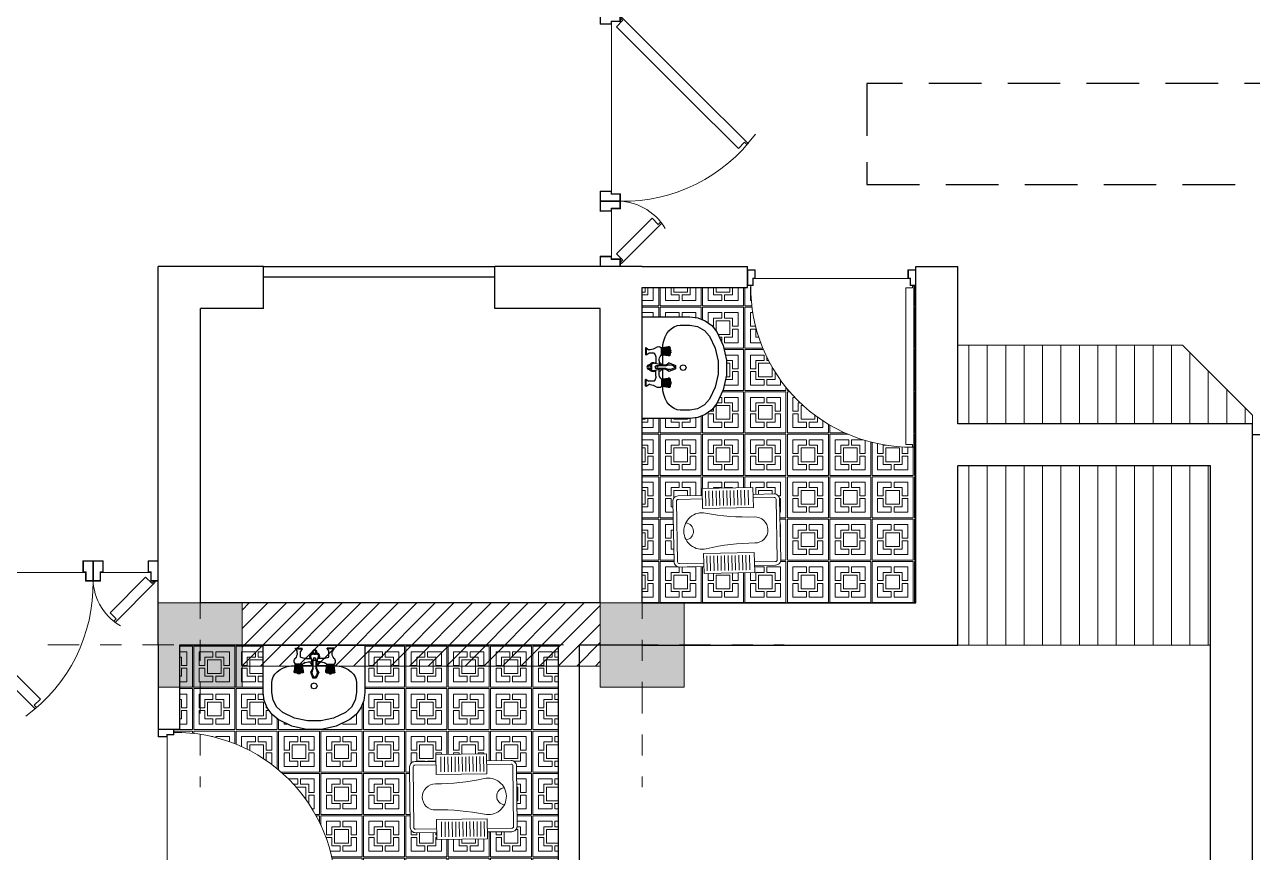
# Model space of a CAD drawing. Header units: inches. Extents: x 70 to 1974, y -315 to 363.
# Drawn here: x 144.59 to 150.43, y -41.48 to -37.55 of the extents above; entities that cross this region are included whole.
import ezdxf

# ---------------------------------------------------------------- set-up
doc = ezdxf.new("R2010")
doc.units = ezdxf.units.IN
doc.header["$MEASUREMENT"] = 0
doc.linetypes.add('DASHDOT', pattern=[1, 0.5, -0.25, 0, -0.25])
doc.linetypes.add('HIDDEN', pattern=[0.375, 0.25, -0.125])
for name, color, linetype, lineweight in [('1', 19, 'Continuous', 5), ('FURN', 155, 'Continuous', 13), ('hidden line', 252, 'Continuous', 5), ('LAYER1', 8, 'Continuous', 9)]:
    doc.layers.add(name, color=color, linetype=linetype, lineweight=lineweight)
doc.layers.add('AX', color=7, linetype='Continuous', lineweight=18, true_color=0xb7ad8f)
doc.layers.add('fer', color=8, linetype='Continuous')
doc.layers.add('HID', color=5, linetype='HIDDEN')
pattern_1 = [(0, (-80.08046, -47.14448), (1e-16, 0.2015), [0.195, -0.0065]), (90, (-80.08046, -47.14448), (-0.2015, 2e-16), [0.195, -0.0065]), (0, (-80.08046, -46.94948), (1e-16, 0.2015), [0.195, -0.0065]), (90, (-79.88546, -47.14448), (-0.2015, 2e-16), [0.195, -0.0065]), (0, (-80.05446, -47.11848), (1e-16, 0.2015), [0.065, -0.013, 0.065, -0.0585]), (90, (-80.05446, -47.11848), (-0.2015, 2e-16), [0.065, -0.013, 0.065, -0.0585]), (0, (-80.05446, -46.97548), (1e-16, 0.2015), [0.065, -0.013, 0.065, -0.0585]), (90, (-79.91146, -47.11848), (-0.2015, 2e-16), [0.065, -0.013, 0.065, -0.0585]), (0, (-80.01546, -47.07948), (1e-16, 0.2015), [0.065, -0.1365]), (90, (-80.01546, -47.07948), (-0.2015, 2e-16), [0.065, -0.1365]), (0, (-80.01546, -47.01448), (1e-16, 0.2015), [0.065, -0.1365]), (90, (-79.95046, -47.07948), (-0.2015, 2e-16), [0.065, -0.1365]), (90, (-79.98946, -47.11848), (-0.2015, 2e-16), [0.026, -0.091, 0.026, -0.0585]), (90, (-79.97646, -47.11848), (-0.2015, 2e-16), [0.026, -0.091, 0.026, -0.0585]), (0, (-80.05446, -47.05348), (1e-16, 0.2015), [0.026, -0.091, 0.026, -0.0585]), (0, (-80.05446, -47.04048), (1e-16, 0.2015), [0.026, -0.091, 0.026, -0.0585]), (0, (-80.02846, -47.09248), (1e-16, 0.2015), [0.039, -0.013, 0.039, -0.1105]), (0, (-80.02846, -47.00148), (1e-16, 0.2015), [0.039, -0.013, 0.039, -0.1105]), (90, (-80.02846, -47.09248), (-0.2015, 2e-16), [0.039, -0.013, 0.039, -0.1105]), (90, (-79.93746, -47.09248), (-0.2015, 2e-16), [0.039, -0.013, 0.039, -0.1105])]
pattern_2 = [(90, (-80.080465, -47.14448), (-0.0875, 0), [])]

# ---------------------------------------------------------------- blocks, each defined once
blk = doc.blocks.new('DBLDR120K')
for p, q in [((-1.1519, -0.0545), (-0.9381, -0.0545)), ((-0.0481, -0.0545), (-0.8419, -0.0545)), ((-1.1397, -0.0777), (-0.9708, -0.2466))]:
    blk.add_line(p, q)
at = {"linetype": 'Continuous'}
for p, q in [((-1.18, -0.096), (-1.1857, -0.1017)), ((-1.1857, -0.1017), (-0.9948, -0.2926)), ((-1.169, -0.107), (-1.18, -0.096)), ((-1.1397, -0.0777), (-1.1686, -0.1067)), ((-0.4028, -0.4202), (-0.0603, -0.0777)), ((-0.0143, -0.1017), (-0.3678, -0.4552)), ((-0.0603, -0.0777), (-0.0314, -0.1067)), ((-0.031, -0.107), (-0.02, -0.096)), ((-0.02, -0.096), (-0.0143, -0.1017)), ((-1.0001, -0.2759), (-0.9708, -0.2466)), ((-0.9891, -0.287), (-1.0001, -0.2759)), ((-0.9948, -0.2926), (-0.9891, -0.287)), ((-0.6393, -0.6567), (-0.4028, -0.4202)), ((-0.3678, -0.4552), (-0.6153, -0.7027)), ((-0.61, -0.686), (-0.6393, -0.6567)), ((-0.621, -0.697), (-0.61, -0.686)), ((-0.6153, -0.7027), (-0.621, -0.697))]:
    blk.add_line(p, q, dxfattribs=at)
for points in [[(-1.1519, -0.0545), (-1.1519, 0), (-1.2, 0), (-1.2, -0.096), (-1.1644, -0.096), (-1.1644, -0.0545)], [(-0.9381, -0.0545), (-0.9381, 0), (-0.89, 0), (-0.89, -0.096), (-0.9256, -0.096), (-0.9256, -0.0545)], [(-0.8419, -0.0545), (-0.8419, 0), (-0.89, 0), (-0.89, -0.096), (-0.8544, -0.096), (-0.8544, -0.0545)], [(-0.0481, -0.0545), (-0.0481, 0), (0, 0), (0, -0.096), (-0.0356, -0.096), (-0.0356, -0.0545)], [(-1.1539, -0.0525), (-1.1539, -0.002), (-1.198, -0.002), (-1.198, -0.094), (-1.1664, -0.094), (-1.1664, -0.0525)], [(-0.9361, -0.0525), (-0.9361, -0.002), (-0.892, -0.002), (-0.892, -0.094), (-0.9236, -0.094), (-0.9236, -0.0525)], [(-0.8439, -0.0525), (-0.8439, -0.002), (-0.888, -0.002), (-0.888, -0.094), (-0.8564, -0.094), (-0.8564, -0.0525)], [(-0.0461, -0.0525), (-0.0461, -0.002), (-0.002, -0.002), (-0.002, -0.094), (-0.0336, -0.094), (-0.0336, -0.0525)]]:
    blk.add_lwpolyline(points, close=True, dxfattribs=at)
for centre, radius, start, end in [((-1.6655, -0.1105), 0.7756, 8.04146, 8.19069), ((-0.1145, -0.1105), 0.7756, 171.80931, 171.95854), ((-1.154, -0.0815), 0.2645, 300.4974, 3.14148), ((-0.1145, -0.1105), 0.7756, 178.92853, 233.96606)]:
    blk.add_arc(centre, radius, start, end)
blk = doc.blocks.new('DR100K')
at = {"color": 0}
blk.add_line((-0.0463, -0.0524), (-0.9537, -0.0524), dxfattribs=at)
at = {"color": 0, "linetype": 'Continuous'}
for p, q in [((-0.0591, -0.5731), (-0.0591, -0.1073)), ((-0.0591, -0.1073), (-0.0197, -0.1073)), ((-0.0192, -0.1073), (-0.0192, -0.0923)), ((-0.0192, -0.0923), (-0.0115, -0.0923)), ((-0.0115, -0.0923), (-0.0115, -0.5731)), ((-0.0591, -1.0389), (-0.0591, -0.5731)), ((-0.0115, -0.5731), (-0.0115, -1.0539)), ((-0.0197, -1.0389), (-0.0591, -1.0389)), ((-0.0192, -1.0539), (-0.0192, -1.0389)), ((-0.0115, -1.0539), (-0.0192, -1.0539))]:
    blk.add_line(p, q, dxfattribs=at)
for points in [[(-0.9537, -0.0524), (-0.9537, 0), (-1, 0), (-1, -0.0923), (-0.9658, -0.0923), (-0.9658, -0.0524)], [(-0.0463, -0.0524), (-0.0463, 0), (0, 0), (0, -0.0923), (-0.0342, -0.0923), (-0.0342, -0.0524)], [(-0.9557, -0.0505), (-0.9557, -0.0019), (-0.9981, -0.0019), (-0.9981, -0.0904), (-0.9677, -0.0904), (-0.9677, -0.0505)], [(-0.0443, -0.0505), (-0.0443, -0.0019), (-0.0019, -0.0019), (-0.0019, -0.0904), (-0.0323, -0.0904), (-0.0323, -0.0505)]]:
    blk.add_lwpolyline(points, close=True, dxfattribs=at)
blk.add_arc((-0.0294, -0.1026), 0.9514, 179.3821, 270.61611, dxfattribs=at)
blk = doc.blocks.new('KHALAF')
at = {"layer": 'LAYER1', "linetype": 'Continuous'}
for p, q in [((-0.4621, -0.1855), (-0.3784, -0.1855)), ((-0.4621, -0.2055), (-0.3784, -0.2055)), ((-0.0131, -0.1855), (-0.0968, -0.1855)), ((-0.0131, -0.2055), (-0.0968, -0.2055)), ((-0.4621, -0.2255), (-0.3784, -0.2255)), ((-0.4621, -0.2455), (-0.3784, -0.2455)), ((-0.4621, -0.2655), (-0.3784, -0.2655)), ((-0.0131, -0.2255), (-0.0968, -0.2255)), ((-0.0131, -0.2455), (-0.0968, -0.2455)), ((-0.0131, -0.2655), (-0.0968, -0.2655)), ((-0.4621, -0.2855), (-0.3784, -0.2855)), ((-0.4621, -0.3055), (-0.3784, -0.3055)), ((-0.4621, -0.3255), (-0.3784, -0.3255)), ((-0.0131, -0.2855), (-0.0968, -0.2855)), ((-0.0131, -0.3055), (-0.0968, -0.3055)), ((-0.0131, -0.3255), (-0.0968, -0.3255)), ((-0.4621, -0.3455), (-0.3784, -0.3455)), ((-0.4621, -0.3655), (-0.3784, -0.3655)), ((-0.4621, -0.3855), (-0.3784, -0.3855)), ((-0.4621, -0.4055), (-0.3784, -0.4055)), ((-0.0131, -0.3455), (-0.0968, -0.3455)), ((-0.0131, -0.3655), (-0.0968, -0.3655)), ((-0.0131, -0.3855), (-0.0968, -0.3855)), ((-0.0131, -0.4055), (-0.0968, -0.4055)), ((-0.4621, -0.4255), (-0.3784, -0.4255)), ((-0.0131, -0.4255), (-0.0968, -0.4255))]:
    blk.add_line(p, q, dxfattribs=at)
for points in [[(-0.4376, -0.1681), (-0.4376, -0.0312, -0.414214), (-0.4076, -0.0012), (-0.0676, -0.0012, -0.414214), (-0.0376, -0.0312), (-0.0376, -0.1681, -0.414214)], [(-0.4176, -0.1681), (-0.4176, -0.0312, -0.414214), (-0.4076, -0.0212), (-0.0676, -0.0212, -0.414214), (-0.0576, -0.0312), (-0.0576, -0.1681, -0.414214)], [(-0.0376, -0.4529), (-0.0376, -0.5712, -0.414214), (-0.0676, -0.6012), (-0.4076, -0.6012, -0.414214), (-0.4376, -0.5712), (-0.4376, -0.4529)], [(-0.0576, -0.4529), (-0.0576, -0.5712, -0.414214), (-0.0676, -0.5812), (-0.4076, -0.5812, -0.414214), (-0.4176, -0.5712)], [(-0.4176, -0.5712), (-0.4176, -0.4529, -0.414214)]]:
    blk.add_lwpolyline(points, format="xyb", dxfattribs=at)
for points in [[(-0.4768, -0.1681), (-0.4768, -0.4529), (-0.3637, -0.4529), (-0.3637, -0.1681)], [(0.0017, -0.1681), (0.0017, -0.4529), (-0.1114, -0.4529), (-0.1114, -0.1681)]]:
    blk.add_lwpolyline(points, close=True, dxfattribs=at)
for centre, radius, start, end in [((-0.2376, -0.1621), 0.1027, 90, 192.24542), ((-0.2376, -0.1621), 0.1027, 347.75458, 90), ((-0.2376, -0.0655), 0.0484, 186.9447, 353.0553), ((-1.5093, -0.4381), 1.1986, 359.0688, 12.24542), ((1.0341, -0.4381), 1.1986, 167.75458, 180.9312), ((-0.2376, -0.4588), 0.0733, 179.0688, 270), ((-0.2376, -0.4588), 0.0733, 270, 0.9312)]:
    blk.add_arc(centre, radius, start, end, dxfattribs=at)
blk = doc.blocks.new('DASTSHO')
at = {"layer": 'fer', "linetype": 'Continuous'}
h = blk.add_hatch(dxfattribs=at)
h.set_pattern_fill('EMPTY_FILL', color=256, scale=1000000.0, style=0)
h.set_pattern_definition([(0, (1000000, 1000000), (0, 1000000), [1e-05, -1000000])])
h.paths.add_polyline_path([(-0.3, 0), (-0.3, -0.28), (-0.2973, -0.3116), (-0.2894, -0.3424), (-0.2764, -0.3713), (-0.2586, -0.3976), (-0.2368, -0.4206), (-0.2113, -0.4396), (-0.145, -0.4727), (-0.0738, -0.4931), (0, -0.4999), (0.0738, -0.4931), (0.145, -0.4727), (0.2113, -0.4396), (0.2368, -0.4206), (0.2586, -0.3976), (0.2764, -0.3713), (0.2894, -0.3424), (0.2973, -0.3116), (0.3, -0.28), (0.3, 0)], flags=0)
at = {"layer": 'fer', "linetype": 'ByBlock'}
for p, q in [((-0.3, 0), (-0.3, -0.28)), ((-0.27, 0), (-0.3, 0)), ((0.27, 0), (-0.27, 0)), ((0.3, 0), (0.27, 0)), ((0.3, -0.28), (0.3, 0)), ((-0.2007, -0.1447), (-0.2177, -0.1575)), ((-0.181, -0.1344), (-0.2007, -0.1447)), ((-0.1592, -0.1267), (-0.181, -0.1344)), ((-0.136, -0.1221), (-0.1592, -0.1267)), ((-0.112, -0.1205), (-0.136, -0.1221)), ((-0.0138, -0.1205), (-0.112, -0.1205)), ((0.112, -0.1205), (0.0075, -0.1205)), ((0.136, -0.1221), (0.112, -0.1205)), ((0.1592, -0.1267), (0.136, -0.1221)), ((0.181, -0.1344), (0.1592, -0.1267)), ((0.2007, -0.1447), (0.181, -0.1344)), ((0.2177, -0.1575), (0.2007, -0.1447)), ((-0.2479, -0.206), (-0.25, -0.224)), ((-0.2417, -0.1886), (-0.2479, -0.206)), ((-0.2315, -0.1722), (-0.2417, -0.1886)), ((-0.2177, -0.1575), (-0.2315, -0.1722)), ((0.2315, -0.1722), (0.2177, -0.1575)), ((0.2417, -0.1886), (0.2315, -0.1722)), ((0.2479, -0.206), (0.2417, -0.1886)), ((0.25, -0.224), (0.2479, -0.206)), ((-0.25, -0.224), (-0.25, -0.28)), ((0.25, -0.28), (0.25, -0.224))]:
    blk.add_line(p, q, dxfattribs=at)
at = {"layer": 'fer'}
for p, q in [((-0.1161, -0.0184), (-0.0761, -0.0184)), ((-0.1161, -0.0234), (-0.1161, -0.0184)), ((-0.1161, -0.0234), (-0.0761, -0.0234)), ((-0.1161, -0.0234), (-0.1061, -0.0384)), ((-0.1061, -0.0471), (-0.1061, -0.0384)), ((-0.0761, -0.0234), (-0.0861, -0.0384)), ((-0.0861, -0.0709), (-0.0861, -0.0384)), ((-0.0761, -0.0234), (-0.0761, -0.0184)), ((-0.0142, -0.1177), (-0.026, -0.0656)), ((-0.0161, -0.0545), (0.0098, -0.0545)), ((0.0079, -0.1177), (0.0197, -0.0656)), ((0.0698, -0.0234), (0.0698, -0.0184)), ((0.1098, -0.0184), (0.0698, -0.0184)), ((0.0698, -0.0234), (0.0798, -0.0384)), ((0.1098, -0.0234), (0.0698, -0.0234)), ((0.0798, -0.0709), (0.0798, -0.0384)), ((0.1098, -0.0234), (0.0998, -0.0384)), ((0.0998, -0.0471), (0.0998, -0.0384)), ((0.1098, -0.0234), (0.1098, -0.0184)), ((-0.1236, -0.1037), (-0.1179, -0.1127)), ((-0.1228, -0.153), (-0.1179, -0.1214)), ((-0.1202, -0.153), (-0.1158, -0.1214)), ((-0.1148, -0.1214), (-0.1189, -0.153)), ((-0.1179, -0.1214), (-0.1179, -0.1127)), ((-0.0743, -0.1127), (-0.1179, -0.1127)), ((-0.1179, -0.153), (-0.1139, -0.1214)), ((-0.0743, -0.1214), (-0.1179, -0.1214)), ((-0.1128, -0.1214), (-0.1164, -0.153)), ((-0.1152, -0.153), (-0.1118, -0.1214)), ((-0.1135, -0.153), (-0.1104, -0.1214)), ((-0.1085, -0.153), (-0.1064, -0.1214)), ((-0.1055, -0.153), (-0.1041, -0.1214)), ((-0.1018, -0.1214), (-0.1027, -0.153)), ((-0.0982, -0.153), (-0.0982, -0.1214)), ((-0.0961, -0.1644), (-0.0961, -0.1214)), ((-0.094, -0.153), (-0.094, -0.1214)), ((-0.0904, -0.1214), (-0.0895, -0.153)), ((-0.0867, -0.153), (-0.0881, -0.1214)), ((-0.0837, -0.153), (-0.0858, -0.1214)), ((-0.0787, -0.153), (-0.0817, -0.1214)), ((-0.077, -0.153), (-0.0804, -0.1214)), ((-0.0794, -0.1214), (-0.0758, -0.153)), ((-0.0743, -0.153), (-0.0783, -0.1214)), ((-0.0774, -0.1214), (-0.0733, -0.153)), ((-0.072, -0.153), (-0.0764, -0.1214)), ((-0.0729, -0.1114), (-0.0743, -0.1127)), ((-0.0743, -0.1214), (-0.0743, -0.1127)), ((-0.0694, -0.153), (-0.0743, -0.1214)), ((-0.0611, -0.1037), (-0.0661, -0.1057)), ((-0.0571, -0.0795), (-0.0229, -0.0795)), ((-0.0404, -0.0995), (-0.0184, -0.0995)), ((-0.0117, -0.1399), (-0.0115, -0.0831)), ((0.0054, -0.1399), (0.0052, -0.0831)), ((0.0341, -0.0995), (0.012, -0.0995)), ((0.0508, -0.0795), (0.0166, -0.0795)), ((0.0548, -0.1037), (0.0598, -0.1057)), ((0.0631, -0.153), (0.068, -0.1214)), ((0.0656, -0.153), (0.07, -0.1214)), ((0.0665, -0.1114), (0.068, -0.1127)), ((0.0711, -0.1214), (0.067, -0.153)), ((0.068, -0.1127), (0.1115, -0.1127)), ((0.068, -0.1214), (0.068, -0.1127)), ((0.068, -0.1214), (0.1115, -0.1214)), ((0.068, -0.153), (0.0719, -0.1214)), ((0.0731, -0.1214), (0.0694, -0.153)), ((0.0707, -0.153), (0.0741, -0.1214)), ((0.0724, -0.153), (0.0754, -0.1214)), ((0.0774, -0.153), (0.0794, -0.1214)), ((0.0803, -0.153), (0.0818, -0.1214)), ((0.084, -0.1214), (0.0831, -0.153)), ((0.0877, -0.153), (0.0877, -0.1214)), ((0.0898, -0.1644), (0.0898, -0.1214)), ((0.0918, -0.153), (0.0919, -0.1214)), ((0.0955, -0.1214), (0.0964, -0.153)), ((0.0992, -0.153), (0.0978, -0.1214)), ((0.1022, -0.153), (0.1001, -0.1214)), ((0.1072, -0.153), (0.1041, -0.1214)), ((0.1089, -0.153), (0.1055, -0.1214)), ((0.1065, -0.1214), (0.1101, -0.153)), ((0.1115, -0.153), (0.1076, -0.1214)), ((0.1084, -0.1214), (0.1126, -0.153)), ((0.1139, -0.153), (0.1095, -0.1214)), ((0.1173, -0.1037), (0.1115, -0.1127)), ((0.1115, -0.1214), (0.1115, -0.1127)), ((0.1165, -0.153), (0.1115, -0.1214)), ((-0.1231, -0.1604), (-0.1231, -0.153)), ((-0.1228, -0.1604), (-0.1228, -0.153)), ((-0.1202, -0.1604), (-0.1202, -0.153)), ((-0.0731, -0.1644), (-0.1191, -0.1644)), ((-0.1189, -0.1604), (-0.1189, -0.153)), ((-0.1179, -0.1604), (-0.1179, -0.153)), ((-0.1164, -0.1604), (-0.1164, -0.153)), ((-0.1152, -0.1604), (-0.1152, -0.153)), ((-0.1135, -0.1604), (-0.1135, -0.153)), ((-0.1085, -0.1644), (-0.1085, -0.153)), ((-0.1055, -0.1644), (-0.1055, -0.153)), ((-0.1051, -0.1654), (-0.1051, -0.1644)), ((-0.1027, -0.1644), (-0.1027, -0.153)), ((-0.0911, -0.1694), (-0.1011, -0.1694)), ((-0.0982, -0.1644), (-0.0982, -0.153)), ((-0.0982, -0.1644), (-0.0982, -0.153)), ((-0.094, -0.1644), (-0.094, -0.153)), ((-0.0895, -0.1644), (-0.0895, -0.153)), ((-0.0871, -0.1654), (-0.0871, -0.1644)), ((-0.0867, -0.1644), (-0.0867, -0.153)), ((-0.0837, -0.1644), (-0.0837, -0.153)), ((-0.0787, -0.1604), (-0.0787, -0.153)), ((-0.077, -0.1604), (-0.077, -0.153)), ((-0.0758, -0.1604), (-0.0758, -0.153)), ((-0.0743, -0.1604), (-0.0743, -0.153)), ((-0.0733, -0.1604), (-0.0733, -0.153)), ((-0.072, -0.1604), (-0.072, -0.153)), ((-0.0694, -0.1604), (-0.0694, -0.153)), ((-0.0691, -0.1604), (-0.0691, -0.153)), ((-0.0279, -0.1595), (-0.0128, -0.1962)), ((-0.0128, -0.1962), (0.0065, -0.1962)), ((0.0216, -0.1595), (0.0065, -0.1962)), ((0.0628, -0.1604), (0.0628, -0.153)), ((0.0631, -0.1604), (0.0631, -0.153)), ((0.0656, -0.1604), (0.0656, -0.153)), ((0.0668, -0.1644), (0.1128, -0.1644)), ((0.067, -0.1604), (0.067, -0.153)), ((0.068, -0.1604), (0.068, -0.153)), ((0.0694, -0.1604), (0.0694, -0.153)), ((0.0707, -0.1604), (0.0707, -0.153)), ((0.0724, -0.1604), (0.0724, -0.153)), ((0.0774, -0.1644), (0.0774, -0.153)), ((0.0803, -0.1644), (0.0803, -0.153)), ((0.0808, -0.1654), (0.0808, -0.1644)), ((0.0831, -0.1644), (0.0831, -0.153)), ((0.0848, -0.1694), (0.0948, -0.1694)), ((0.0877, -0.1644), (0.0877, -0.153)), ((0.0918, -0.1644), (0.0918, -0.153)), ((0.0918, -0.1644), (0.0918, -0.153)), ((0.0964, -0.1644), (0.0964, -0.153)), ((0.0988, -0.1654), (0.0988, -0.1644)), ((0.0992, -0.1644), (0.0992, -0.153)), ((0.1022, -0.1644), (0.1022, -0.153)), ((0.1072, -0.1604), (0.1072, -0.153)), ((0.1089, -0.1604), (0.1089, -0.153)), ((0.1101, -0.1604), (0.1101, -0.153)), ((0.1115, -0.1604), (0.1115, -0.153)), ((0.1126, -0.1604), (0.1126, -0.153)), ((0.1139, -0.1604), (0.1139, -0.153)), ((0.1165, -0.1604), (0.1165, -0.153)), ((0.1168, -0.1604), (0.1168, -0.153))]:
    blk.add_line(p, q, dxfattribs=at)
at = {"layer": 'fer', "linetype": 'ByBlock'}
for points in [[(-0.3, -0.28), (-0.294, -0.3272), (-0.2764, -0.3713), (-0.2482, -0.4096), (-0.2113, -0.4396)], [(-0.25, -0.28), (-0.2422, -0.3258), (-0.2197, -0.3664), (-0.1849, -0.3972)], [(0.1849, -0.3972), (0.2197, -0.3664), (0.2422, -0.3258), (0.25, -0.28)], [(0.2113, -0.4396), (0.2482, -0.4096), (0.2764, -0.3713), (0.294, -0.3272), (0.3, -0.28)], [(-0.1849, -0.3972), (-0.1147, -0.4307), (-0.0389, -0.4478), (0.0389, -0.4478), (0.1147, -0.4307), (0.1849, -0.3972)], [(-0.2113, -0.4396), (-0.1311, -0.4779), (-0.0444, -0.4975), (0.0444, -0.4975), (0.1311, -0.4779), (0.2113, -0.4396)]]:
    blk.add_lwpolyline(points, dxfattribs=at)
blk.add_lwpolyline([(0, -0.224), (-0.0124, -0.2291), (-0.0175, -0.2415), (-0.0124, -0.2539), (0, -0.259), (0.0124, -0.2539), (0.0175, -0.2415), (0.0124, -0.2291)], close=True, dxfattribs=at)
blk.add_lwpolyline([(0, -0.224), (-0.0124, -0.2291), (-0.0175, -0.2415), (-0.0124, -0.2539), (0, -0.259), (0.0124, -0.2539), (0.0175, -0.2415), (0.0124, -0.2291)], close=True, dxfattribs=at)
at = {"layer": 'fer'}
for centre, radius in [((-0.0032, -0.0409), 0.0131), ((-0.0032, -0.0409), 0.00814), ((-0.0032, -0.0831), 0.00838), ((-0.0032, -0.0831), 0.00638)]:
    blk.add_circle(centre, radius, dxfattribs=at)
for centre, radius, start, end in [((-0.1561, -0.0471), 0.05, 320.08757, 0), ((-0.0961, -0.0973), 0.0282, 60.12195, 69.2491), ((-0.0032, -0.068), 0.0279, 117.5903, 204.3145), ((-0.0161, -0.0645), 0.01, 90, 186.46452), ((-0.0032, -0.068), 0.0279, 335.6855, 62.4097), ((0.0098, -0.0645), 0.01, 353.53548, 90), ((0.0898, -0.0973), 0.0282, 110.7509, 119.87805), ((0.1498, -0.0471), 0.05, 180, 219.91243), ((-0.0961, -0.0973), 0.0282, 140.08757, 192.9962), ((-0.0571, -0.0295), 0.05, 240.12195, 270), ((-0.0404, -0.1495), 0.05, 90, 130.39833), ((-0.0032, -0.0914), 0.0279, 196.94333, 246.18728), ((-0.0679, -0.1231), 0.0542, 317.6979, 11.29112), ((0.0251, -0.1613), 0.0425, 149.79225, 221.21885), ((-0.0314, -0.1613), 0.0425, 318.78115, 30.20775), ((0.0616, -0.1231), 0.0542, 168.70888, 222.3021), ((-0.0032, -0.0914), 0.0279, 293.81272, 343.05667), ((0.0341, -0.1495), 0.05, 49.60167, 90), ((0.0508, -0.0295), 0.05, 270, 299.87805), ((0.0898, -0.0973), 0.0282, 347.0038, 39.91243), ((-0.1191, -0.1604), 0.004, 180, 270), ((-0.1188, -0.1604), 0.004, 180, 270), ((-0.1162, -0.1604), 0.004, 180, 270), ((-0.1149, -0.1604), 0.004, 180, 270), ((-0.1139, -0.1604), 0.004, 180, 270), ((-0.1124, -0.1604), 0.004, 180, 270), ((-0.1112, -0.1604), 0.004, 180, 270), ((-0.1095, -0.1604), 0.004, 180, 270), ((-0.1011, -0.1654), 0.004, 180, 270), ((-0.0911, -0.1654), 0.004, 270, 0), ((-0.0827, -0.1604), 0.004, 270, 0), ((-0.081, -0.1604), 0.004, 270, 0), ((-0.0798, -0.1604), 0.004, 270, 0), ((-0.0783, -0.1604), 0.004, 270, 0), ((-0.0773, -0.1604), 0.004, 270, 0), ((-0.076, -0.1604), 0.004, 270, 0), ((-0.0734, -0.1604), 0.004, 270, 0), ((-0.0731, -0.1604), 0.004, 270, 0), ((-0.0032, -0.186), 0.005, 221.21885, 318.78115), ((0.0668, -0.1604), 0.004, 180, 270), ((0.0671, -0.1604), 0.004, 180, 270), ((0.0696, -0.1604), 0.004, 180, 270), ((0.071, -0.1604), 0.004, 180, 270), ((0.072, -0.1604), 0.004, 180, 270), ((0.0734, -0.1604), 0.004, 180, 270), ((0.0747, -0.1604), 0.004, 180, 270), ((0.0764, -0.1604), 0.004, 180, 270), ((0.0848, -0.1654), 0.004, 180, 270), ((0.0948, -0.1654), 0.004, 270, 0), ((0.1032, -0.1604), 0.004, 270, 0), ((0.1049, -0.1604), 0.004, 270, 0), ((0.1061, -0.1604), 0.004, 270, 0), ((0.1075, -0.1604), 0.004, 270, 0), ((0.1086, -0.1604), 0.004, 270, 0), ((0.1099, -0.1604), 0.004, 270, 0), ((0.1125, -0.1604), 0.004, 270, 0), ((0.1128, -0.1604), 0.004, 270, 0)]:
    blk.add_arc(centre, radius, start, end, dxfattribs=at)
blk = doc.blocks.new('k1')
at = {"true_color": 0x636466}
h = blk.add_hatch(color=251, dxfattribs=at)
h.dxf.hatch_style = 1
h.paths.add_polyline_path([(-461.0846, -161.5584), (-462.6065, -161.5584), (-462.6065, -162.181), (-462.6065, -162.181), (-462.6065, -162.3188), (-462.4682, -162.3188), (-462.4682, -161.6968), (-461.2229, -161.6968), (-461.2229, -162.942), (-461.0846, -162.942), (-461.0846, -162.8037)])
h.paths.add_polyline_path([(-460.3927, -161.6968), (-459.1475, -161.6968), (-459.1475, -162.942), (-457.907, -162.942), (-457.907, -162.8037), (-459.0091, -162.8037), (-459.0091, -161.5584), (-460.5311, -161.5584), (-460.5311, -162.181), (-461.0846, -162.181), (-461.0846, -162.3194), (-460.3927, -162.3194)])
h.paths.add_polyline_path([(-459.7009, -162.3194), (-459.1475, -162.3194), (-459.1475, -162.181), (-459.8393, -162.181), (-459.8393, -162.8037), (-461.0846, -162.8037), (-461.0846, -162.942), (-459.7009, -162.942)], flags=17)
h.paths.add_polyline_path([(-458.3173, -161.6968), (-457.072, -161.6968), (-457.0735, -162.2633), (-457.0043, -162.2633), (-456.9351, -162.2631), (-456.9337, -161.5584), (-458.4557, -161.5584), (-458.4557, -162.181), (-459.0091, -162.181), (-459.0091, -162.3194), (-458.3173, -162.3194)])
h.paths.add_polyline_path([(-457.434, -165.0145), (-453.6596, -165.0145), (-453.6596, -164.5635), (-457.434, -164.5635)], flags=9)
h.paths.add_polyline_path([(-466.4646, -178.781), (-469.7624, -178.781), (-469.7624, -178.172), (-466.4646, -178.172)], flags=9)
h.paths.add_polyline_path([(-465.7865, -177.1188), (-468.3426, -177.1188), (-468.3426, -176.3458), (-465.7865, -176.3458)], flags=9)
h.paths.add_polyline_path([(-466.6372, -172.2588), (-468.4262, -172.2588), (-468.4262, -171.5854), (-466.6372, -171.5854)], flags=9)
h.paths.add_polyline_path([(-467.4058, -174.7927), (-469.1563, -174.7927), (-469.1563, -174.3652), (-467.4058, -174.3652)], flags=9)
h.paths.add_polyline_path([(-466.5791, -173.4899), (-469.3301, -173.4899), (-469.3301, -173.0249), (-466.5791, -173.0249)], flags=9)
h.paths.add_polyline_path([(-469.0047, -195.6182), (-468.5367, -195.6499), (-468.4415, -195.1099), (-468.9095, -195.0782)], flags=9)
h.paths.add_polyline_path([(-465.4248, -183.2086), (-468.8542, -183.2375), (-468.859, -182.6675), (-465.4296, -182.6386)], flags=9)
h.paths.add_polyline_path([(-469.3327, -170.5279), (-465.1389, -170.5279), (-465.1389, -170.0268), (-469.3327, -170.0268)], flags=9)
h.paths.add_polyline_path([(-469.4484, -194.8322), (-468.9804, -194.864), (-468.8852, -194.324), (-469.3532, -194.2922)], flags=9)
h.paths.add_polyline_path([(-467.2761, -194.8572), (-468.7185, -194.8693), (-468.7236, -194.2619), (-467.2812, -194.2497)], flags=9)
h.paths.add_polyline_path([(-464.4483, -194.8452), (-465.6532, -194.8554), (-465.658, -194.2854), (-464.4531, -194.2752)], flags=9)
h.paths.add_polyline_path([(-466.8236, -194.8161), (-465.8001, -194.8479), (-465.7049, -194.3079), (-466.7283, -194.2761)], flags=9)
h.paths.add_polyline_path([(-468.6542, -184.4538), (-467.9788, -184.4761), (-467.9121, -184.093), (-468.5875, -184.0708)], flags=9)
h.paths.add_polyline_path([(-468.0005, -184.2226), (-467.9115, -184.2308), (-467.8869, -184.09), (-467.976, -184.0818)], flags=9)
h.paths.add_polyline_path([(-469.3709, -184.1154), (-469.3068, -184.1217), (-469.2877, -184.0123), (-469.3518, -184.0059)], flags=9)
h.paths.add_polyline_path([(-469.4589, -184.4456), (-469.3558, -184.4539), (-469.3307, -184.3103), (-469.4338, -184.3019)], flags=9)
h.paths.add_polyline_path([(-469.5642, -184.3939), (-468.6423, -184.4137), (-468.583, -184.0728), (-469.5048, -184.053)], flags=9)
h.paths.add_polyline_path([(-468.6139, -183.8392), (-467.9386, -183.8615), (-467.8718, -183.4785), (-468.5472, -183.4562)], flags=9)
h.paths.add_polyline_path([(-467.9602, -183.5893), (-467.8711, -183.5975), (-467.8466, -183.4567), (-467.9356, -183.4486)], flags=9)
h.paths.add_polyline_path([(-469.3753, -183.5029), (-469.3112, -183.5093), (-469.2922, -183.3999), (-469.3563, -183.3935)], flags=9)
h.paths.add_polyline_path([(-469.4633, -183.8331), (-469.3602, -183.8415), (-469.3352, -183.6978), (-469.4383, -183.6895)], flags=9)
h.paths.add_polyline_path([(-469.5687, -183.7814), (-468.6468, -183.8012), (-468.5875, -183.4604), (-469.5093, -183.4406)], flags=9)
h.paths.add_polyline_path([(-464.47, -193.0711), (-466.41, -193.0875), (-466.415, -192.4875), (-464.4751, -192.4711)], flags=9)
h.paths.add_polyline_path([(-464.4471, -179.8895), (-467.4444, -179.9148), (-467.4494, -179.3223), (-464.4521, -179.297)], flags=9)
h.paths.add_polyline_path([(-464.457, -175.972), (-466.6844, -175.9908), (-466.6894, -175.3983), (-464.462, -175.3795)], flags=9)
h.paths.add_polyline_path([(-464.4659, -178.7758), (-466.5484, -178.7933), (-466.5535, -178.1859), (-464.4711, -178.1683)], flags=9)
h.paths.add_polyline_path([(-464.4666, -174.8525), (-466.289, -174.8679), (-466.294, -174.2754), (-464.4716, -174.26)], flags=9)
h.paths.add_polyline_path([(-464.4687, -173.5351), (-466.4711, -173.552), (-466.476, -172.9745), (-464.4735, -172.9576)], flags=9)
h.paths.add_polyline_path([(-464.498, -172.0947), (-465.5354, -172.1034), (-465.539, -171.6759), (-464.5016, -171.6672)], flags=9)
h.paths.add_polyline_path([(-464.487, -190.9788), (-466.5209, -190.9788), (-466.5209, -190.4838), (-464.487, -190.4838)], flags=9)
h.paths.add_polyline_path([(-464.361, -186.5578), (-469.8351, -186.604), (-469.84, -186.0269), (-464.3658, -185.9807)], flags=9)
h.paths.add_polyline_path([(-464.4788, -192.0283), (-465.4211, -192.0283), (-465.4211, -191.4476), (-464.4788, -191.4476)], flags=9)
h.paths.add_polyline_path([(-464.4729, -195.6192), (-466.4129, -195.6356), (-466.4173, -195.1106), (-464.4774, -195.0942)], flags=9)
h.paths.add_polyline_path([(-467.7853, -195.7628), (-468.3703, -195.7628), (-468.3703, -194.9678), (-467.7853, -194.9678)], flags=9)
h.paths.add_polyline_path([(-466.5666, -185.6325), (-467.5813, -185.6325), (-467.5813, -185.1645), (-466.5666, -185.1645)], flags=9)
h.paths.add_polyline_path([(-464.4327, -185.5774), (-466.2107, -185.5924), (-466.2141, -185.194), (-464.436, -185.179)], flags=9)
h.paths.add_polyline_path([(-465.6546, -185.0812), (-469.0091, -185.0812), (-469.0091, -184.6089), (-465.6546, -184.6089)], flags=9)
h.paths.add_polyline_path([(-466.2428, -184.4307), (-467.9102, -184.4448), (-467.9133, -184.0854), (-466.2458, -184.0713)], flags=9)
h.paths.add_polyline_path([(-466.2566, -183.7842), (-467.5346, -183.795), (-467.538, -183.3956), (-466.2599, -183.3848)], flags=9)
h.paths.add_polyline_path([(-465.0273, -184.3294), (-465.4483, -184.3329), (-465.4513, -183.9785), (-465.0303, -183.9749)], flags=9)
h.paths.add_polyline_path([(-464.3973, -183.8968), (-466.0498, -183.9107), (-466.0528, -183.5562), (-464.4003, -183.5423)], flags=9)
h.paths.add_polyline_path([(-464.455, -185.0631), (-465.6467, -185.0732), (-465.6499, -184.6851), (-464.4582, -184.6751)], flags=9)
h.paths.add_polyline_path([(-469.6945, -185.0329), (-469.0256, -185.0536), (-468.9633, -184.7007), (-469.6323, -184.6799)], flags=9)
h.paths.add_polyline_path([(-454.5593, -188.4483), (-454.6086, -188.4483), (-454.6086, -188.3003), (-454.5593, -188.3003)], flags=9)
h.paths.add_polyline_path([(-453.4972, -188.5378), (-454.5503, -188.5378), (-454.5503, -188.1414), (-453.4972, -188.1414)], flags=9)
h.paths.add_polyline_path([(-454.1227, -187.4118), (-454.172, -187.4118), (-454.172, -187.2638), (-454.1227, -187.2638)], flags=9)
h.paths.add_polyline_path([(-453.4705, -187.5187), (-454.1053, -187.5187), (-454.1053, -187.0937), (-453.4705, -187.0937)], flags=9)
h.paths.add_polyline_path([(-453.9631, -180.2095), (-454.0124, -180.2095), (-454.0124, -180.0615), (-453.9631, -180.0615)], flags=9)
h.paths.add_polyline_path([(-453.745, -181.0596), (-453.7944, -181.0596), (-453.7944, -180.9116), (-453.745, -180.9116)], flags=9)
h.paths.add_polyline_path([(-453.8343, -182.0033), (-453.8837, -182.0033), (-453.8837, -181.8553), (-453.8343, -181.8553)], flags=9)
h.paths.add_polyline_path([(-454.2191, -183.8516), (-454.2685, -183.8516), (-454.2685, -183.7036), (-454.2191, -183.7036)], flags=9)
h.paths.add_polyline_path([(-454.3381, -184.7282), (-454.3874, -184.7282), (-454.3874, -184.5803), (-454.3381, -184.5803)], flags=9)
h.paths.add_polyline_path([(-453.4934, -186.5421), (-454.1745, -186.5421), (-454.1745, -186.1171), (-453.4934, -186.1171)], flags=9)
h.paths.add_polyline_path([(-452.9888, -187.4826), (-453.5455, -187.4826), (-453.5455, -187.1401), (-452.9888, -187.1401)], flags=9)
h.paths.add_polyline_path([(-452.9888, -186.4979), (-453.5455, -186.4979), (-453.5455, -186.1555), (-452.9888, -186.1555)], flags=9)
h.paths.add_polyline_path([(-452.9803, -184.8325), (-454.3481, -184.8325), (-454.3481, -184.3829), (-452.9803, -184.3829)], flags=9)
h.paths.add_polyline_path([(-452.9468, -184.0507), (-454.226, -184.0507), (-454.226, -183.5072), (-452.9468, -183.5072)], flags=9)
h.paths.add_polyline_path([(-453.1169, -182.1053), (-453.8089, -182.1053), (-453.8089, -181.6802), (-453.1169, -181.6802)], flags=9)
h.paths.add_polyline_path([(-453.136, -181.1745), (-453.7422, -181.1745), (-453.7422, -180.729), (-453.136, -180.729)], flags=9)
h.paths.add_polyline_path([(-453.001, -180.3219), (-453.9383, -180.3219), (-453.9383, -179.8723), (-453.001, -179.8723)], flags=9)
h.paths.add_polyline_path([(-452.9331, -173.2627), (-456.203, -173.3197), (-456.2193, -172.3875), (-452.9494, -172.3304)], flags=9)
h.paths.add_polyline_path([(-452.992, -185.4166), (-454.0463, -185.4166), (-454.0463, -185.1486), (-452.992, -185.1486)], flags=9)
h.paths.add_polyline_path([(-452.9712, -185.9599), (-453.9002, -185.9599), (-453.9002, -185.69), (-452.9712, -185.69)], flags=9)
h.paths.add_polyline_path([(-452.9423, -190.734), (-453.6863, -190.734), (-453.6863, -190.4296), (-452.9423, -190.4296)], flags=9)
h.paths.add_polyline_path([(-452.9888, -188.5324), (-453.5455, -188.5324), (-453.5455, -188.1899), (-452.9888, -188.1899)], flags=9)
h.paths.add_polyline_path([(-454.1582, -186.4325), (-454.2075, -186.4325), (-454.2075, -186.2845), (-454.1582, -186.2845)], flags=9)
h.paths.add_polyline_path([(-454.4433, -190.8044), (-455.4942, -190.8044), (-455.4942, -190.3918), (-454.4433, -190.3918)], flags=9)
h.paths.add_polyline_path([(-452.955, -190.1558), (-453.7048, -190.1558), (-453.7048, -189.8345), (-452.955, -189.8345)], flags=9)
h.paths.add_polyline_path([(-455.3858, -190.1388), (-454.5791, -190.1388), (-454.5791, -189.8611), (-455.3858, -189.8611)], flags=9)
h.paths.add_polyline_path([(-453.0879, -175.6578), (-455.011, -175.6578), (-455.011, -175.326), (-453.0879, -175.326)], flags=9)
h = blk.add_hatch(color=251, dxfattribs=at)
h.dxf.hatch_style = 1
h.paths.add_polyline_path([(-454.8273, -165.5709), (-455.4496, -165.5709), (-455.4496, -165.7093), (-454.827, -165.7093)])
h.paths.add_polyline_path([(-454.6889, -165.5709), (-454.8273, -165.5709), (-454.827, -165.7093), (-454.6886, -165.7093)])
h.paths.add_polyline_path([(-454.066, -165.5709), (-454.6889, -165.5709), (-454.6886, -165.7093), (-454.2044, -165.7093), (-454.2044, -166.9545), (-454.827, -166.9545), (-454.827, -167.6464), (-454.6886, -167.6464), (-454.6886, -167.0929), (-454.066, -167.0929)])
h.paths.add_polyline_path([(-454.6886, -165.7093), (-454.827, -165.7093), (-454.827, -166.2627), (-455.4496, -166.2627), (-455.4496, -167.7847), (-454.2044, -167.7847), (-454.2044, -169.03), (-454.827, -169.03), (-454.827, -169.7218), (-454.6886, -169.7218), (-454.6886, -169.1683), (-454.066, -169.1683), (-454.066, -167.6464), (-455.3113, -167.6464), (-455.3113, -166.4011), (-454.6886, -166.4011)])
h.paths.add_polyline_path([(-454.6886, -167.7847), (-454.827, -167.7847), (-454.827, -168.3382), (-455.4496, -168.3382), (-455.4496, -169.7218), (-455.3113, -169.7218), (-455.3113, -168.4765), (-454.6886, -168.4765)], flags=17)
h.paths.add_polyline_path([(-454.066, -169.7218), (-455.4496, -169.7218), (-455.4496, -169.8602), (-454.2044, -169.8602), (-454.2044, -171.1054), (-454.827, -171.1054), (-454.827, -171.7972), (-454.6886, -171.7972), (-454.6886, -171.2438), (-454.066, -171.2438)])
h.paths.add_polyline_path([(-458.6892, -165.0145), (-454.9148, -165.0145), (-454.9148, -164.5635), (-458.6892, -164.5635)], flags=9)
h.paths.add_polyline_path([(-467.6094, -178.781), (-470.9072, -178.781), (-470.9072, -178.172), (-467.6094, -178.172)], flags=9)
h.paths.add_polyline_path([(-466.9314, -177.1188), (-469.4875, -177.1188), (-469.4875, -176.3458), (-466.9314, -176.3458)], flags=9)
h.paths.add_polyline_path([(-467.782, -172.2588), (-469.571, -172.2588), (-469.571, -171.5854), (-467.782, -171.5854)], flags=9)
h.paths.add_polyline_path([(-468.5506, -174.7927), (-470.3011, -174.7927), (-470.3011, -174.3652), (-468.5506, -174.3652)], flags=9)
h.paths.add_polyline_path([(-467.724, -173.4899), (-470.475, -173.4899), (-470.475, -173.0249), (-467.724, -173.0249)], flags=9)
h.paths.add_polyline_path([(-470.1495, -195.6182), (-469.6815, -195.6499), (-469.5863, -195.1099), (-470.0543, -195.0782)], flags=9)
h.paths.add_polyline_path([(-466.5696, -183.2086), (-469.999, -183.2375), (-470.0038, -182.6675), (-466.5744, -182.6386)], flags=9)
h.paths.add_polyline_path([(-470.4775, -170.5279), (-466.2838, -170.5279), (-466.2838, -170.0268), (-470.4775, -170.0268)], flags=9)
h.paths.add_polyline_path([(-470.5932, -194.8322), (-470.1252, -194.864), (-470.03, -194.324), (-470.498, -194.2922)], flags=9)
h.paths.add_polyline_path([(-468.4209, -194.8572), (-469.8633, -194.8693), (-469.8685, -194.2619), (-468.426, -194.2497)], flags=9)
h.paths.add_polyline_path([(-465.5931, -194.8452), (-466.798, -194.8554), (-466.8029, -194.2854), (-465.5979, -194.2752)], flags=9)
h.paths.add_polyline_path([(-467.9684, -194.8161), (-466.945, -194.8479), (-466.8497, -194.3079), (-467.8732, -194.2761)], flags=9)
h.paths.add_polyline_path([(-469.799, -184.4538), (-469.1236, -184.4761), (-469.0569, -184.093), (-469.7323, -184.0708)], flags=9)
h.paths.add_polyline_path([(-469.1453, -184.2226), (-469.0563, -184.2308), (-469.0318, -184.09), (-469.1208, -184.0818)], flags=9)
h.paths.add_polyline_path([(-470.5157, -184.1154), (-470.4516, -184.1217), (-470.4325, -184.0123), (-470.4966, -184.0059)], flags=9)
h.paths.add_polyline_path([(-470.6037, -184.4456), (-470.5006, -184.4539), (-470.4756, -184.3103), (-470.5787, -184.3019)], flags=9)
h.paths.add_polyline_path([(-470.709, -184.3939), (-469.7872, -184.4137), (-469.7278, -184.0728), (-470.6497, -184.053)], flags=9)
h.paths.add_polyline_path([(-469.7588, -183.8392), (-469.0834, -183.8615), (-469.0167, -183.4785), (-469.6921, -183.4562)], flags=9)
h.paths.add_polyline_path([(-469.105, -183.5893), (-469.016, -183.5975), (-468.9914, -183.4567), (-469.0805, -183.4486)], flags=9)
h.paths.add_polyline_path([(-470.5202, -183.5029), (-470.4561, -183.5093), (-470.437, -183.3999), (-470.5011, -183.3935)], flags=9)
h.paths.add_polyline_path([(-470.6082, -183.8331), (-470.5051, -183.8415), (-470.48, -183.6978), (-470.5831, -183.6895)], flags=9)
h.paths.add_polyline_path([(-470.7135, -183.7814), (-469.7916, -183.8012), (-469.7323, -183.4604), (-470.6541, -183.4406)], flags=9)
h.paths.add_polyline_path([(-465.6149, -193.0711), (-467.5548, -193.0875), (-467.5599, -192.4875), (-465.6199, -192.4711)], flags=9)
h.paths.add_polyline_path([(-465.5919, -179.8895), (-468.5893, -179.9148), (-468.5943, -179.3223), (-465.5969, -179.297)], flags=9)
h.paths.add_polyline_path([(-465.6018, -175.972), (-467.8293, -175.9908), (-467.8343, -175.3983), (-465.6068, -175.3795)], flags=9)
h.paths.add_polyline_path([(-465.6108, -178.7758), (-467.6932, -178.7933), (-467.6983, -178.1859), (-465.6159, -178.1683)], flags=9)
h.paths.add_polyline_path([(-465.6114, -174.8525), (-467.4339, -174.8679), (-467.4389, -174.2754), (-465.6164, -174.26)], flags=9)
h.paths.add_polyline_path([(-465.6135, -173.5351), (-467.6159, -173.552), (-467.6208, -172.9745), (-465.6184, -172.9576)], flags=9)
h.paths.add_polyline_path([(-465.6428, -172.0947), (-466.6803, -172.1034), (-466.6839, -171.6759), (-465.6464, -171.6672)], flags=9)
h.paths.add_polyline_path([(-465.6319, -190.9788), (-467.6657, -190.9788), (-467.6657, -190.4838), (-465.6319, -190.4838)], flags=9)
h.paths.add_polyline_path([(-465.5058, -186.5578), (-470.98, -186.604), (-470.9848, -186.0269), (-465.5107, -185.9807)], flags=9)
h.paths.add_polyline_path([(-465.6236, -192.0283), (-466.566, -192.0283), (-466.566, -191.4476), (-465.6236, -191.4476)], flags=9)
h.paths.add_polyline_path([(-465.6178, -195.6192), (-467.5577, -195.6356), (-467.5621, -195.1106), (-465.6222, -195.0942)], flags=9)
h.paths.add_polyline_path([(-468.9301, -195.7628), (-469.5151, -195.7628), (-469.5151, -194.9678), (-468.9301, -194.9678)], flags=9)
h.paths.add_polyline_path([(-467.7114, -185.6325), (-468.7261, -185.6325), (-468.7261, -185.1645), (-467.7114, -185.1645)], flags=9)
h.paths.add_polyline_path([(-465.5775, -185.5774), (-467.3556, -185.5924), (-467.3589, -185.194), (-465.5809, -185.179)], flags=9)
h.paths.add_polyline_path([(-466.7994, -185.0812), (-470.154, -185.0812), (-470.154, -184.6089), (-466.7994, -184.6089)], flags=9)
h.paths.add_polyline_path([(-467.3876, -184.4307), (-469.0551, -184.4448), (-469.0581, -184.0854), (-467.3907, -184.0713)], flags=9)
h.paths.add_polyline_path([(-467.4014, -183.7842), (-468.6794, -183.795), (-468.6828, -183.3956), (-467.4048, -183.3848)], flags=9)
h.paths.add_polyline_path([(-466.1721, -184.3294), (-466.5931, -184.3329), (-466.5961, -183.9785), (-466.1751, -183.9749)], flags=9)
h.paths.add_polyline_path([(-465.5422, -183.8968), (-467.1946, -183.9107), (-467.1976, -183.5562), (-465.5452, -183.5423)], flags=9)
h.paths.add_polyline_path([(-465.5998, -185.0631), (-466.7915, -185.0732), (-466.7948, -184.6851), (-465.603, -184.6751)], flags=9)
h.paths.add_polyline_path([(-470.8394, -185.0329), (-470.1704, -185.0536), (-470.1082, -184.7007), (-470.7771, -184.6799)], flags=9)
h.paths.add_polyline_path([(-455.7041, -188.4483), (-455.7534, -188.4483), (-455.7534, -188.3003), (-455.7041, -188.3003)], flags=9)
h.paths.add_polyline_path([(-454.6421, -188.5378), (-455.6951, -188.5378), (-455.6951, -188.1414), (-454.6421, -188.1414)], flags=9)
h.paths.add_polyline_path([(-455.2675, -187.4118), (-455.3168, -187.4118), (-455.3168, -187.2638), (-455.2675, -187.2638)], flags=9)
h.paths.add_polyline_path([(-454.6153, -187.5187), (-455.2501, -187.5187), (-455.2501, -187.0937), (-454.6153, -187.0937)], flags=9)
h.paths.add_polyline_path([(-455.1079, -180.2095), (-455.1572, -180.2095), (-455.1572, -180.0615), (-455.1079, -180.0615)], flags=9)
h.paths.add_polyline_path([(-454.8899, -181.0596), (-454.9392, -181.0596), (-454.9392, -180.9116), (-454.8899, -180.9116)], flags=9)
h.paths.add_polyline_path([(-454.9792, -182.0033), (-455.0285, -182.0033), (-455.0285, -181.8553), (-454.9792, -181.8553)], flags=9)
h.paths.add_polyline_path([(-455.364, -183.8516), (-455.4133, -183.8516), (-455.4133, -183.7036), (-455.364, -183.7036)], flags=9)
h.paths.add_polyline_path([(-455.4829, -184.7282), (-455.5322, -184.7282), (-455.5322, -184.5803), (-455.4829, -184.5803)], flags=9)
h.paths.add_polyline_path([(-454.6382, -186.5421), (-455.3193, -186.5421), (-455.3193, -186.1171), (-454.6382, -186.1171)], flags=9)
h.paths.add_polyline_path([(-454.1336, -187.4826), (-454.6903, -187.4826), (-454.6903, -187.1401), (-454.1336, -187.1401)], flags=9)
h.paths.add_polyline_path([(-454.1336, -186.4979), (-454.6903, -186.4979), (-454.6903, -186.1555), (-454.1336, -186.1555)], flags=9)
h.paths.add_polyline_path([(-454.1252, -184.8325), (-455.4929, -184.8325), (-455.4929, -184.3829), (-454.1252, -184.3829)], flags=9)
h.paths.add_polyline_path([(-454.0916, -184.0507), (-455.3708, -184.0507), (-455.3708, -183.5072), (-454.0916, -183.5072)], flags=9)
h.paths.add_polyline_path([(-454.2617, -182.1053), (-454.9537, -182.1053), (-454.9537, -181.6802), (-454.2617, -181.6802)], flags=9)
h.paths.add_polyline_path([(-454.2808, -181.1745), (-454.8871, -181.1745), (-454.8871, -180.729), (-454.2808, -180.729)], flags=9)
h.paths.add_polyline_path([(-454.1459, -180.3219), (-455.0831, -180.3219), (-455.0831, -179.8723), (-454.1459, -179.8723)], flags=9)
h.paths.add_polyline_path([(-454.0779, -173.2627), (-457.3478, -173.3197), (-457.3641, -172.3875), (-454.0942, -172.3304)], flags=9)
h.paths.add_polyline_path([(-454.1368, -185.4166), (-455.1911, -185.4166), (-455.1911, -185.1486), (-454.1368, -185.1486)], flags=9)
h.paths.add_polyline_path([(-454.116, -185.9599), (-455.045, -185.9599), (-455.045, -185.69), (-454.116, -185.69)], flags=9)
h.paths.add_polyline_path([(-454.0871, -190.734), (-454.8312, -190.734), (-454.8312, -190.4296), (-454.0871, -190.4296)], flags=9)
h.paths.add_polyline_path([(-454.1336, -188.5324), (-454.6903, -188.5324), (-454.6903, -188.1899), (-454.1336, -188.1899)], flags=9)
h.paths.add_polyline_path([(-455.303, -186.4325), (-455.3523, -186.4325), (-455.3523, -186.2845), (-455.303, -186.2845)], flags=9)
h.paths.add_polyline_path([(-455.5882, -190.8044), (-456.639, -190.8044), (-456.639, -190.3918), (-455.5882, -190.3918)], flags=9)
h.paths.add_polyline_path([(-454.0999, -190.1558), (-454.8496, -190.1558), (-454.8496, -189.8345), (-454.0999, -189.8345)], flags=9)
h.paths.add_polyline_path([(-456.5306, -190.1388), (-455.7239, -190.1388), (-455.7239, -189.8611), (-456.5306, -189.8611)], flags=9)
h.paths.add_polyline_path([(-454.2327, -175.6578), (-456.1559, -175.6578), (-456.1559, -175.326), (-454.2327, -175.326)], flags=9)
blk = doc.blocks.new('s.botoni')
at = {"layer": 'AX'}
h = blk.add_hatch(color=256, dxfattribs=at)
h.paths.add_polyline_path([(19.4728, 218.8252), (19.4728, 219.1106), (19.7583, 219.1106), (19.7583, 218.8252)])
h.paths.add_polyline_path([(19.7583, 218.711), (19.4728, 218.711), (19.4728, 218.8252), (19.7583, 218.8252)])
h.paths.add_polyline_path([(19.4728, 218.711), (19.3586, 218.711), (19.3586, 218.8252), (19.4728, 218.8252)])
h.paths.add_polyline_path([(19.4728, 218.8252), (19.3586, 218.8252), (19.3586, 219.1106), (19.4728, 219.1106)])
at = {"layer": 'AX', "linetype": 'DASHDOT', "ltscale": 0.3}
for p, q in [((19.5576, 219.6356), (19.5576, 218.2356)), ((18.8336, 218.9108), (20.2336, 218.9108))]:
    blk.add_line(p, q, dxfattribs=at)
at = {"layer": 'AX', "linetype": 'Continuous'}
blk.add_lwpolyline([(19.3586, 218.711), (19.7583, 218.711), (19.7583, 219.1106), (19.3586, 219.1106), (19.3586, 218.711)], dxfattribs=at)
blk = doc.blocks.new('s13')
at = {"layer": 'AX', "linetype": 'Continuous'}
h = blk.add_hatch(dxfattribs=at)
h.set_pattern_fill('ANSI31', color=256, scale=0.5)
h.set_pattern_definition([(45, (0, 0.09984), (-0.044194174, 0.044194174), [])])
h.paths.add_polyline_path([(125.3487, -40.2956), (123.6477, -40.2956), (123.6477, -40.5954), (125.3487, -40.5954)])
blk.add_lwpolyline([(125.3487, -40.2956), (123.6477, -40.2956), (123.6477, -40.5954), (125.3487, -40.5954)], close=True, dxfattribs=at)
for p in [(103.8894, -259.4062), (105.9901, -259.4062)]:
    blk.add_blockref('s.botoni', p, dxfattribs=at)

msp = doc.modelspace()

# ---------------------------------------------------------------- hatches: boundary and pattern name
at = {"layer": 'AX', "true_color": 0x7aafdf}
h = msp.add_hatch(dxfattribs=at)
h.set_pattern_fill('AR-TILE03', color=143, scale=0.013, angle=1080, pattern_type=2)
h.set_pattern_definition(pattern_1)
h.paths.add_polyline_path([(148.82958, -38.78552), (148.8204, -38.78552), (148.8204, -39.17015), (148.8204, -39.55479), (148.81422, -39.55479, -0.420536), (148.04497, -38.78552), (148.02958, -38.78552), (148.02958, -38.79559), (147.52958, -38.79559), (147.52958, -38.9351), (147.75513, -38.9351), (147.79324, -38.93996), (147.82882, -38.95419), (147.85969, -38.97688), (147.88388, -39.00659), (147.91473, -39.07123), (147.93054, -39.14109), (147.93054, -39.21272), (147.91473, -39.28258), (147.88388, -39.34722), (147.85969, -39.37694), (147.82882, -39.39963), (147.79324, -39.41385), (147.75513, -39.41871), (147.52958, -39.41871), (147.52958, -40.29559), (148.82958, -40.29559)])
h.paths.add_polyline_path([(148.18829, -40.08945, -0.4142136), (148.16346, -40.11536), (148.06337, -40.11751), (148.06408, -40.15071), (147.82319, -40.15587), (147.82248, -40.12266), (147.70672, -40.12514, -0.4142136), (147.6808, -40.10031), (147.67465, -39.81274, -0.4142136), (147.69948, -39.78682), (147.81523, -39.78434), (147.81452, -39.75114), (148.05541, -39.74598), (148.05612, -39.77918), (148.15621, -39.77704, -0.4142136), (148.18213, -39.80187)], flags=16)
h.paths.add_polyline_path([(148.12676, -39.94691, -0.4189819), (148.06508, -40.01024, 0.0575573), (147.83408, -40.03813, -0.4782907), (147.72695, -39.95547, -0.4782907), (147.83045, -39.8683, 0.0575573), (148.06243, -39.88628, -0.4189819)], flags=0)
h = msp.add_hatch(dxfattribs=at)
h.set_pattern_fill('AR-TILE03', color=143, scale=0.013, angle=1080, pattern_type=2)
h.set_pattern_definition(pattern_1)
h.paths.add_polyline_path([(147.12958, -40.49559), (146.21172, -40.49559), (146.21172, -40.72114), (146.20687, -40.75925), (146.19264, -40.79482), (146.16995, -40.82569), (146.14024, -40.84989), (146.07559, -40.88073), (146.00574, -40.89655), (145.93411, -40.89655), (145.86425, -40.88073), (145.7996, -40.84989), (145.76989, -40.82569), (145.7472, -40.79482), (145.73298, -40.75925), (145.72812, -40.72114), (145.72812, -40.49559), (145.32958, -40.49559), (145.32958, -40.89559), (145.30343, -40.89559), (145.30343, -40.91098, -0.420536), (146.0727, -41.68022), (146.0727, -41.69559), (147.12958, -41.69559)])
h.paths.add_polyline_path([(146.42408, -41.0753, -0.4142136), (146.44919, -41.04965), (146.5493, -41.0486), (146.54895, -41.01539), (146.78988, -41.01286), (146.79023, -41.04607), (146.906, -41.04486, -0.4142136), (146.93165, -41.06997), (146.93467, -41.35759, -0.4142136), (146.90956, -41.38324), (146.79378, -41.38445), (146.79413, -41.41766), (146.5532, -41.42019), (146.55285, -41.38698), (146.45274, -41.38804, -0.4142136), (146.4271, -41.36292)], flags=16)
h.paths.add_polyline_path([(146.48405, -41.2185, -0.4189819), (146.54641, -41.15584, 0.0575573), (146.7777, -41.13048, -0.4782907), (146.88393, -41.2143, -0.4782907), (146.77948, -41.30033, 0.0575573), (146.54771, -41.27983, -0.4189819)], flags=0)
at = {"layer": 'hidden line'}
h = msp.add_hatch(dxfattribs=at)
h.set_pattern_fill('ANSI31', color=256, scale=0.7, angle=45)
h.set_pattern_definition(pattern_2)
h.paths.add_polyline_path([(150.09674, -39.06985), (149.02958, -39.06985), (149.02958, -39.44411), (150.42958, -39.44411), (150.42958, -39.40269)])
h = msp.add_hatch(dxfattribs=at)
h.set_pattern_fill('ANSI31', color=256, scale=0.7, angle=45)
h.set_pattern_definition(pattern_2)
h.paths.add_polyline_path([(149.02958, -40.49559), (150.22958, -40.49559), (150.22958, -39.64411), (149.02958, -39.64411)])

# ---------------------------------------------------------------- linework, layer by layer
for p, q in [((145.72958, -38.69559), (145.22958, -38.69559)), ((145.22958, -40.49559), (145.22958, -38.69559)), ((145.72958, -38.89559), (145.72958, -38.69559)), ((145.72958, -38.69559), (146.82958, -38.69559)), ((145.72958, -38.74559), (146.82958, -38.74559)), ((147.52958, -38.69559), (146.82958, -38.69559)), ((146.82958, -38.89559), (146.82958, -38.69559)), ((147.52958, -38.69559), (148.02958, -38.69559)), ((148.02958, -38.79559), (148.02958, -38.69559)), ((148.82958, -40.29559), (148.82958, -38.69559)), ((148.82958, -38.69559), (149.02958, -38.69559)), ((149.02958, -39.44411), (149.02958, -38.69559)), ((147.52958, -40.29559), (147.52958, -38.79559)), ((147.52958, -38.79559), (148.02958, -38.79559)), ((145.72958, -38.89559), (145.42958, -38.89559)), ((145.42958, -40.29559), (145.42958, -38.89559)), ((147.32958, -38.89559), (146.82958, -38.89559)), ((147.32958, -40.29559), (147.32958, -38.89559)), ((150.42958, -39.44411), (149.02958, -39.44411)), ((150.42958, -48.69559), (150.42958, -39.44411)), ((149.02958, -40.49559), (149.02958, -39.64411)), ((150.22958, -39.64411), (149.02958, -39.64411)), ((150.22958, -48.69559), (150.22958, -39.64411)), ((147.32958, -40.29559), (145.42958, -40.29559)), ((147.52958, -40.29559), (148.82958, -40.29559)), ((145.22958, -40.49559), (145.22958, -40.89559)), ((147.12958, -40.49559), (145.32958, -40.49559)), ((145.32958, -40.49559), (145.32958, -40.89559)), ((147.12958, -40.49559), (147.12958, -41.69559)), ((147.52958, -40.49559), (147.22958, -40.49559)), ((147.22958, -40.49559), (147.22958, -43.39559)), ((147.52958, -40.49559), (149.02958, -40.49559)), ((145.22958, -40.89559), (145.32958, -40.89559))]:
    msp.add_line(p, q)
at = {"layer": 'HID', "color": 8}
msp.add_line((151.72958, -39.49559), (150.42958, -39.49559), dxfattribs=at)
msp.add_lwpolyline([(151.01634, -37.82529), (148.59754, -37.82529), (148.59754, -38.30534), (151.01634, -38.30534)], close=True, dxfattribs=at)
at = {"layer": 'hidden line'}
for p, q in [((149.02958, -39.06985), (150.09674, -39.06985)), ((150.09674, -39.06985), (150.42958, -39.40269))]:
    msp.add_line(p, q, dxfattribs=at)
at = {"layer": 'LAYER1', "linetype": 'ByBlock'}
for p, q in [((150.42958, -39.44411), (150.42958, -39.40269)), ((149.02958, -40.49559), (150.22958, -40.49559))]:
    msp.add_line(p, q, dxfattribs=at)

# ---------------------------------------------------------------- block references
for name, p in [('k1', (613.09411, 133.66892)), ('s13', (21.98083, 0))]:
    msp.add_blockref(name, p)
at = {"layer": '1', "xscale": -0.8059164504111322, "yscale": 0.8059164504111322, "zscale": 0.8059164504111322, "rotation": 90}
msp.add_blockref('DASTSHO', (147.52958, -39.17691), dxfattribs=at)
at = {"layer": '1', "xscale": -0.8059164504111322, "yscale": 0.8059164504111322, "zscale": 0.8059164504111322}
msp.add_blockref('DASTSHO', (145.96992, -40.49559), dxfattribs=at)
at = {"layer": 'FURN', "linetype": 'ByBlock', "rotation": 90.00383246998736}
msp.add_blockref('DBLDR120K', (147.32958, -37.49559), dxfattribs=at)
at = {"layer": 'FURN', "linetype": 'ByBlock', "xscale": -1, "rotation": 0.00383246998720388}
msp.add_blockref('DBLDR120K', (144.02958, -40.09559), dxfattribs=at)
at = {"layer": 'LAYER1', "linetype": 'ByBlock', "xscale": 0.800000000000012, "yscale": 0.800000000000012, "zscale": 0.800000000000012}
msp.add_blockref('DR100K', (148.82958, -38.71167), dxfattribs=at)
at = {"layer": 'LAYER1', "xscale": 0.8460000000000036, "yscale": 0.8460000000000036, "zscale": 0.8460000000000036}
for p, rotation in [((147.67241, -39.7556), 91.2264643380534), ((146.93628, -41.41475), 270.6015541961758)]:
    msp.add_blockref('KHALAF', p, dxfattribs=dict(at, rotation=rotation))
at = {"layer": 'LAYER1', "linetype": 'ByBlock', "xscale": -0.800000000000012, "yscale": 0.800000000000012, "zscale": 0.800000000000012, "rotation": 90.0000000004295}
msp.add_blockref('DR100K', (145.22958, -41.69559), dxfattribs=at)

doc.saveas('drawing.dxf')
